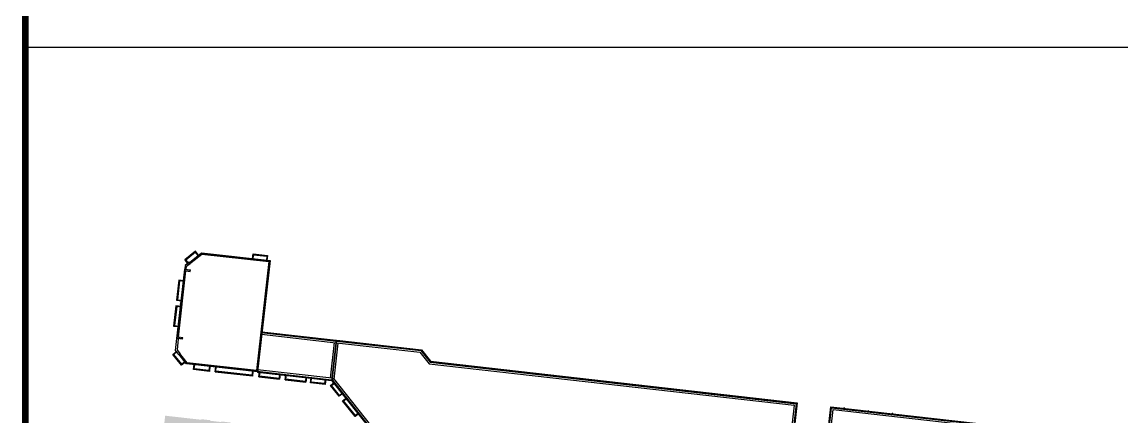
# Model space of a CAD drawing. Extents: x -59851 to 653804, y -249523 to 437614.
# Drawn here: x 15249 to 20968, y 30284 to 32338 of the extents above; entities that cross this region are included whole.
import ezdxf
from ezdxf.enums import TextEntityAlignment as Align

# ---------------------------------------------------------------- set-up
doc = ezdxf.new("R2010")
doc.units = 0
doc.header["$LTSCALE"] = 1000
doc.header["$MEASUREMENT"] = 0
for name, color, linetype in [('1#内审修改版_1_1_2236$0$LABEL_PM', 7, 'Continuous'), ('2015G34小桃园地块总图20160503$0$WINDOW', 4, 'Continuous'), ('LABEL_FIXBOX_PM', 7, 'Continuous'), ('LABEL_TXT_PM', 1, 'Continuous')]:
    doc.layers.add(name, color=color, linetype=linetype)
doc.styles.add('LABEL_TXT_PM', font='pm_njadri_romans1.shx', dxfattribs={"width": 0.7, "bigfont": 'pm_njadri_hztxt.shx'})

# ---------------------------------------------------------------- blocks, each defined once
blk = doc.blocks.new('PMSheet_A1_20150113_5-3892016032414355901')
at = {"layer": 'LABEL_FIXBOX_PM', "const_width": 0.35}
blk.add_lwpolyline([(751, 10), (751, 584)], dxfattribs=at)
at = {"layer": 'LABEL_TXT_PM', "style": 'LABEL_TXT_PM'}
for tag, height, width, p in [('修改图应说明理由', 4.5, 0.7, (788.353, 468.8)), ('出图章签名', 4.5, 0.7, (759.458, 338.088)), ('建设单位_U01', 4.5, 0.7, (800.9, 212.141)), ('建设单位', 4.5, 0.7, (800.9, 210.197)), ('建设单位_D01', 4.5, 0.7, (800.9, 207.403)), ('项目名称_U01', 4.5, 0.7, (800.9, 200.423)), ('项目名称', 4.5, 0.7, (800.9, 198.194)), ('项目名称_D01', 4.5, 0.7, (800.9, 195.297)), ('设计编号', 4.5, 0.6, (780.758, 187.897)), ('分项号', 4.5, 0.6, (820.258, 187.997)), ('项目经理', 4.5, 0.7, (780.258, 171.997)), ('项目经理签名', 4.5, 0.7, (810.177, 172.265)), ('审定', 4.5, 0.7, (780.258, 163.897)), ('审定签名', 4.5, 0.7, (810.177, 164.165)), ('审核', 4.5, 0.7, (780.258, 155.997)), ('审核签名', 4.5, 0.7, (810.177, 156.265)), ('项目负责', 4.5, 0.7, (780.258, 147.997)), ('项目负责签名', 4.5, 0.7, (810.177, 148.265)), ('专业负责', 4.5, 0.7, (780.258, 139.997)), ('专业负责签名', 4.5, 0.7, (810.177, 140.265)), ('校对', 4.5, 0.7, (780.258, 131.897)), ('校对签名', 4.5, 0.7, (810.177, 132.165)), ('设计签名', 4.5, 0.7, (810.177, 124.265)), ('设计', 4.5, 0.7, (780.258, 123.997)), ('绘制', 4.5, 0.7, (780.258, 115.897)), ('绘制签名', 4.5, 0.7, (810.177, 116.165)), ('方案_01', 4.5, 0.7, (780.258, 95.897)), ('方案_01签名', 4.5, 0.7, (810.177, 96.165)), ('方案_02', 4.5, 0.7, (780.258, 87.897)), ('方案_02签名', 4.5, 0.7, (810.177, 88.165)), ('方案_03', 4.5, 0.7, (780.286, 79.897)), ('方案_03签名', 4.5, 0.7, (810.205, 80.165)), ('方案_04', 4.5, 0.7, (780.258, 71.897)), ('方案_04签名', 4.5, 0.7, (810.177, 72.165)), ('图名_U02', 4.5, 0.7, (790.5, 60.2)), ('图名_U01', 4.5, 0.7, (790.5, 54.2)), ('图名', 4.5, 0.7, (790.5, 47.955)), ('图名_D01', 4.5, 0.7, (790.5, 42.4)), ('图名_D02', 4.5, 0.7, (790.5, 37)), ('图号', 3.5, 0.7, (760.967, 20.953)), ('图档号', 3.5, 0.7, (781.1, 20.953)), ('日期', 3.5, 0.7, (801.067, 20.953)), ('版本号', 3.5, 0.7, (820.267, 20.953))]:
    blk.add_attdef(tag, text='', height=height, dxfattribs=dict(at, width=width)).set_placement(p, align=Align.CENTER)
blk = doc.blocks.new('2015G34小桃园地块总图20160503$0$水管')
at = {"layer": '2015G34小桃园地块总图20160503$0$WINDOW'}
for p, q in [((150040, -73150), (149869, -73150)), ((150040, -73250), (149869, -73250))]:
    blk.add_line(p, q, dxfattribs=at)
blk.add_circle((150040, -73200), 50, dxfattribs=at)
blk = doc.blocks.new('1#内审修改版_1_1_2236$0$A$C00DD019C')
blk.add_hatch(color=1).paths.add_polyline_path([(616.7, 3185.7), (797.2, 3165.2), (797.4, 3167), (934.4, 3151.4), (961.2, 3387.4), (822.4, 3403.2), (835, 3514.2), (911.3, 3505.6), (913.9, 3528.1), (1026.7, 3515.4), (1043.2, 3661.1), (1074.5, 3657.6), (1063, 3556.9), (1177.6, 3543.9), (1179.3, 3559.6), (1403.2, 3534.2), (1405.8, 3556.7), (1435.3, 3553.4), (1436.5, 3563.8), (1478.1, 3559.1), (1505.6, 3802), (1464, 3806.8), (1475, 3903.9), (1377.8, 3915), (1436.7, 4433.8), (1476.6, 4429.3), (1479.9, 4458.8), (1476.5, 4459.2), (1485.1, 4535.6), (1488.6, 4535.2), (1493.3, 4576.8), (1489.8, 4577.2), (1498.5, 4653.6), (1502, 4653.2), (1506.7, 4694.8), (1503.2, 4695.2), (1511.9, 4771.6), (1515.3, 4771.2), (1520.1, 4812.8), (1516.6, 4813.2), (1524.7, 4884.4), (1587.1, 4877.3), (1589.1, 4894.7), (1620.3, 4891.1), (1627.6, 4955.3), (1624.2, 4955.7), (1628.9, 4997.4), (1632.3, 4997), (1637.1, 5038.6), (1633.6, 5039), (1640.5, 5099.8), (1644, 5099.4), (1649.1, 5144.5), (1539.7, 5156.9), (1540.1, 5160.3), (1484.6, 5166.6), (1484.4, 5163.2), (1435.6, 5168.7), (1436, 5172.2), (1380.5, 5178.5), (1380.1, 5175), (1243, 5190.5), (1243.4, 5194), (1187.8, 5200.3), (1187.5, 5196.8), (1121.5, 5204.3), (1121.9, 5207.8), (1066.4, 5214.1), (1066, 5210.6), (856, 5234.4), (847.3, 5235.4), (842, 5188.5), (845.5, 5188.1), (838.8, 5129.1), (835.3, 5129.5), (830.6, 5087.9), (832.3, 5087.7), (834.1, 5087.5), (825.4, 5011.1), (821.9, 5011.5), (817.2, 4969.9), (820.7, 4969.5), (812, 4893.1), (808.6, 4893.5), (803.8, 4851.9), (807.3, 4851.5), (798.6, 4775.1), (795.2, 4775.5), (790.5, 4733.9), (793.9, 4733.5), (785.3, 4657.1), (783.5, 4657.3), (781.8, 4657.5), (777.1, 4615.9), (780.5, 4615.5), (771.9, 4539.1), (768.4, 4539.5), (763.7, 4497.8), (767.2, 4497.5), (758.5, 4421.1), (755, 4421.5), (750.3, 4379.8), (753.8, 4379.4), (745.1, 4303.1), (741.7, 4303.5), (736.9, 4261.8), (740.4, 4261.4), (731.7, 4185.1), (728.3, 4185.5), (723.6, 4143.8), (727, 4143.4), (718.4, 4067.1), (714.9, 4067.5), (710.2, 4025.8), (713.6, 4025.4), (705, 3949.1), (701.5, 3949.5), (696.8, 3907.8), (700.3, 3907.4), (691.6, 3831.1), (688.1, 3831.5), (683.4, 3789.8), (686.9, 3789.4), (677.4, 3706.1), (674, 3706.5), (669.2, 3664.9), (672.7, 3664.5), (667.2, 3615.9), (663.7, 3616.3), (655.5, 3543.4), (658.9, 3543), (647.7, 3444.1), (644.3, 3444.5), (639.5, 3402.8), (643, 3402.4), (637.3, 3352.1), (635.5, 3352.1)])
blk.add_line((0, 7466.7), (9314.7, 7466.7))
at = {"extrusion": (8.13991e-08, 1.49611e-06, 1)}
for p, q in [((966.7, 6176.5, -5.7), (1031.3, 6229.6, -5.7)), ((1380.2, 6213.6, -5.7), (1467, 6203.8, -5.7)), ((967, 6119.6, -5.7), (965.5, 6121.5, -5.7)), ((999.2, 6108.9, -5.7), (1000.2, 6117.6, -5.7)), ((917.8, 5933.9, -5.7), (931.6, 6055.3, -5.7)), ((900.1, 5777.7, -5.7), (913.9, 5899.2, -5.7)), ((919.9, 5703.7, -5.7), (917.9, 5702.1, -5.7)), ((952.6, 5698.2, -5.7), (953.6, 5706.9, -5.7)), ((1860.9, 5461.3, -5.7), (1885.3, 5676.5, -5.7)), ((1871, 5457, -5.7), (1895.7, 5675.3, -5.7)), ((894.8, 5607.2, -5.7), (947.1, 5541.6, -5.7)), ((1019.9, 5516.3, -5.7), (1115.3, 5505.4, -5.7)), ((1150.1, 5501.5, -5.7), (1375.7, 5475.9, -5.7)), ((1407.9, 5512.7, -5.7), (1406.2, 5497.1, -5.7)), ((1415.6, 5471.4, -5.7), (1540.5, 5457.2, -5.7)), ((1860.9, 5461.3, -5.7), (1859.1, 5445.7, -5.7)), ((1575.2, 5453.3, -5.7), (1700.2, 5439.1, -5.7)), ((1727.9, 5436, -5.7), (1816.4, 5425.9, -5.7)), ((1849.7, 5419.2, -5.7), (1901.9, 5353.6, -5.7)), ((1923.7, 5326.3, -5.7), (1999.9, 5230.6, -5.7))]:
    blk.add_line(p, q, dxfattribs=at)
at = {"extrusion": (8.13991e-08, 1.49611e-06, 1), "elevation": -5.7}
for points in [[(993.8, 6162.3), (1067.4, 6221), (1482.9, 6173.9), (1406.6, 5500.5), (976.7, 5549.3), (930.5, 5607.4)], [(994.8, 6160.9), (1068, 6219.2), (1481, 6172.3), (1405, 5502.5), (977.6, 5550.9), (931.8, 5608.5)], [(974.2, 6120.5), (976.3, 6139.5), (1069.5, 6213.7), (1475.2, 6167.7), (1400.4, 5508.3), (980.4, 5555.9), (935.9, 5611.7)], [(1050.1, 6206.6), (1030.3, 6231), (965.6, 6177.8), (985.4, 6153.4)], [(1047.4, 6204.4), (1030.9, 6224.7), (971.6, 6176), (988.1, 6155.6)], [(1376.9, 6184.1), (1380.4, 6215.4), (1467.2, 6205.5), (1463.6, 6174.3)], [(1380.3, 6183.7), (1383.3, 6209.8), (1463.1, 6200.7), (1460.2, 6174.7)], [(974.2, 6120.5), (976.3, 6139.5), (998.1, 6156.8), (992.7, 6163.7), (968, 6144.1), (965.5, 6121.5)], [(952.6, 5698.2), (917.9, 5702.1), (965.5, 6121.5), (1000.2, 6117.6)], [(952.8, 5699.9), (919.9, 5703.7), (967, 6119.6), (1000, 6115.8)], [(953.6, 5706.9), (927.6, 5709.8), (973.2, 6111.8), (999.2, 6108.9)], [(961.1, 6052), (929.9, 6055.5), (916.1, 5934.1), (947.3, 5930.5)], [(960.7, 6048.5), (934.7, 6051.5), (921.7, 5936.9), (947.7, 5934)], [(943.4, 5895.8), (912.2, 5899.3), (898.4, 5777.9), (929.6, 5774.3)], [(943, 5892.3), (917, 5895.3), (904, 5780.8), (930, 5777.8)], [(1430.6, 5728.1), (1881.8, 5676.9)], [(1431.8, 5738.5), (1883, 5687.3)], [(1432.1, 5742), (1883.4, 5690.8)], [(1432.3, 5743.7), (1883.6, 5692.5), (1881.8, 5676.9)], [(926.6, 5701.2), (918.9, 5633.5), (935.9, 5611.7), (929.1, 5606.3), (909.9, 5630.9), (917.9, 5702.1)], [(1871.4, 5678.1), (1847, 5462.9)], [(1881.8, 5676.9), (1857.4, 5461.7)], [(1885.3, 5676.5), (2391.1, 5619.2), (2446.5, 5549.6), (4658.3, 5298.8), (4597.6, 4764.3), (2206.6, 5035.4), (1868.1, 5460.5), (1860.9, 5461.3)], [(1885.3, 5676.5), (1887, 5692.1), (2399.4, 5634), (2454.8, 5564.5), (4675.7, 5312.7), (4611.5, 4746.9), (4476.2, 4762.3)], [(1886.5, 5686.9), (2396.6, 5629.1), (2452, 5559.5), (4669.9, 5308.1), (4606.9, 4752.7), (3607.3, 4866.1)], [(1886.8, 5690.4), (2398.5, 5632.4), (2453.9, 5562.8), (4673.7, 5311.1), (4609.9, 4748.9), (4474.6, 4764.2)], [(970.3, 5560.1), (945.7, 5540.5), (893.4, 5606.1), (918, 5625.7)], [(968.1, 5562.9), (947.6, 5546.5), (899.7, 5606.6), (920.2, 5622.9)], [(1118.7, 5534.9), (1115.1, 5503.7), (1019.7, 5514.5), (1023.2, 5545.8)], [(1115.2, 5535.3), (1112.3, 5509.3), (1023.8, 5519.3), (1026.7, 5545.4)], [(1379, 5505.4), (1375.5, 5474.2), (1149.9, 5499.8), (1153.4, 5531)], [(1375.5, 5505.8), (1372.6, 5479.8), (1153.9, 5504.6), (1156.9, 5530.6)], [(1856.2, 5451.3), (1405, 5502.5)], [(1857.4, 5461.7), (1406.2, 5512.9)], [(1857.4, 5461.7), (1855.6, 5446.1), (1406.2, 5497.1)], [(1855.8, 5447.8), (1406.4, 5498.8)], [(1543.9, 5486.7), (1540.3, 5455.5), (1415.4, 5469.7), (1418.9, 5500.9)], [(1540.4, 5487.1), (1537.4, 5461.1), (1419.4, 5474.5), (1422.4, 5500.5)], [(1703.5, 5468.6), (1700, 5437.4), (1575, 5451.6), (1578.6, 5482.8)], [(1700, 5469), (1697.1, 5443), (1579.1, 5456.4), (1582, 5482.4)], [(1819.8, 5455.4), (1816.2, 5424.2), (1727.7, 5434.2), (1731.2, 5465.5)], [(1816.3, 5455.8), (1813.3, 5429.8), (1731.8, 5439.1), (1734.7, 5465.1)], [(1925.1, 5372.1), (1900.5, 5352.5), (1848.3, 5418.1), (1872.9, 5437.7)], [(1923, 5374.9), (1902.5, 5358.5), (1854.6, 5418.7), (1875.1, 5435)], [(2397.1, 4998), (2198.4, 5020.5), (1859.9, 5445.6), (1859.1, 5445.7)], [(2399.1, 4999.5), (2199.3, 5022.2), (1860.8, 5447.3), (1859.3, 5447.4)], [(3135.3, 4919.6), (2201.1, 5025.5), (1862.6, 5450.6), (1859.7, 5450.9)], [(2023.1, 5249.1), (1998.5, 5229.6), (1922.3, 5325.2), (1946.9, 5344.8)], [(2020.9, 5251.9), (2000.4, 5235.6), (1928.6, 5325.7), (1949.1, 5342)]]:
    blk.add_lwpolyline(points, dxfattribs=at)
at = {"extrusion": (2.52501e-07, 1.47671e-06, 1), "elevation": -5.7}
for points in [[(5536.5, 4642.1), (4816.3, 4723.7), (4880.4, 5289.5), (6525.6, 5102.9), (6461.5, 4537.2), (6008.5, 4588.5)], [(5536.7, 4643.8), (4818.2, 4725.3), (4882, 5287.5), (6523.7, 5101.4), (6459.9, 4539.1), (6008.7, 4590.3)], [(5537.1, 4647.3), (4822.1, 4728.3), (4885, 5283.7), (6519.8, 5098.3), (6456.9, 4543), (6009.1, 4593.8)]]:
    blk.add_lwpolyline(points, dxfattribs=at)
blk.add_lwpolyline([(4894.3, 5272.1), (6508.2, 5089.1), (6447.6, 4554.6), (4833.7, 4737.6)], close=True, dxfattribs=at)
at = {"extrusion": (-8.13991e-08, -1.49611e-06, -1), "xscale": 0.03493023612004008, "yscale": 0.03493023612004008, "zscale": -0.03493023612164436, "rotation": 6.468736542652554}
blk.add_blockref('2015G34小桃园地块总图20160503$0$水管', (-6434.6, 7860, 5.7), dxfattribs=at)
at = {"extrusion": (8.13991e-08, 1.49611e-06, 1), "xscale": 0.03493023612004055, "yscale": 0.03493023612004055, "zscale": 0.03493023612004055, "rotation": 218.5308171020064}
blk.add_blockref('2015G34小桃园地块总图20160503$0$水管', (7556.5, 6704, -5.7), dxfattribs=at)
at = {"extrusion": (-2.52501e-07, -1.47671e-06, -1), "xscale": 0.03493023612004006, "yscale": 0.03493023612004006, "zscale": -0.03493023612004008, "rotation": 96.46873654265234}
for p in [(-6910.9, -214.5, 5.7), (-7057.6, -231.2, 5.7), (-7203.7, -247.7, 5.7)]:
    blk.add_blockref('2015G34小桃园地块总图20160503$0$水管', p, dxfattribs=at)

msp = doc.modelspace()

# ---------------------------------------------------------------- block references
at = {"xscale": 100, "yscale": 100, "zscale": 100}
msp.add_blockref('PMSheet_A1_20150113_5-3892016032414355901', (-59833.4, -11905.4), dxfattribs=at)
at = {"layer": '1#内审修改版_1_1_2236$0$LABEL_PM', "xscale": 0.8588547726394609, "yscale": 0.8588547726394609, "zscale": 0.858854772610357}
msp.add_blockref('1#内审修改版_1_1_2236$0$A$C00DD019C', (15266.6, 25794.6), dxfattribs=at)

doc.saveas('drawing.dxf')
